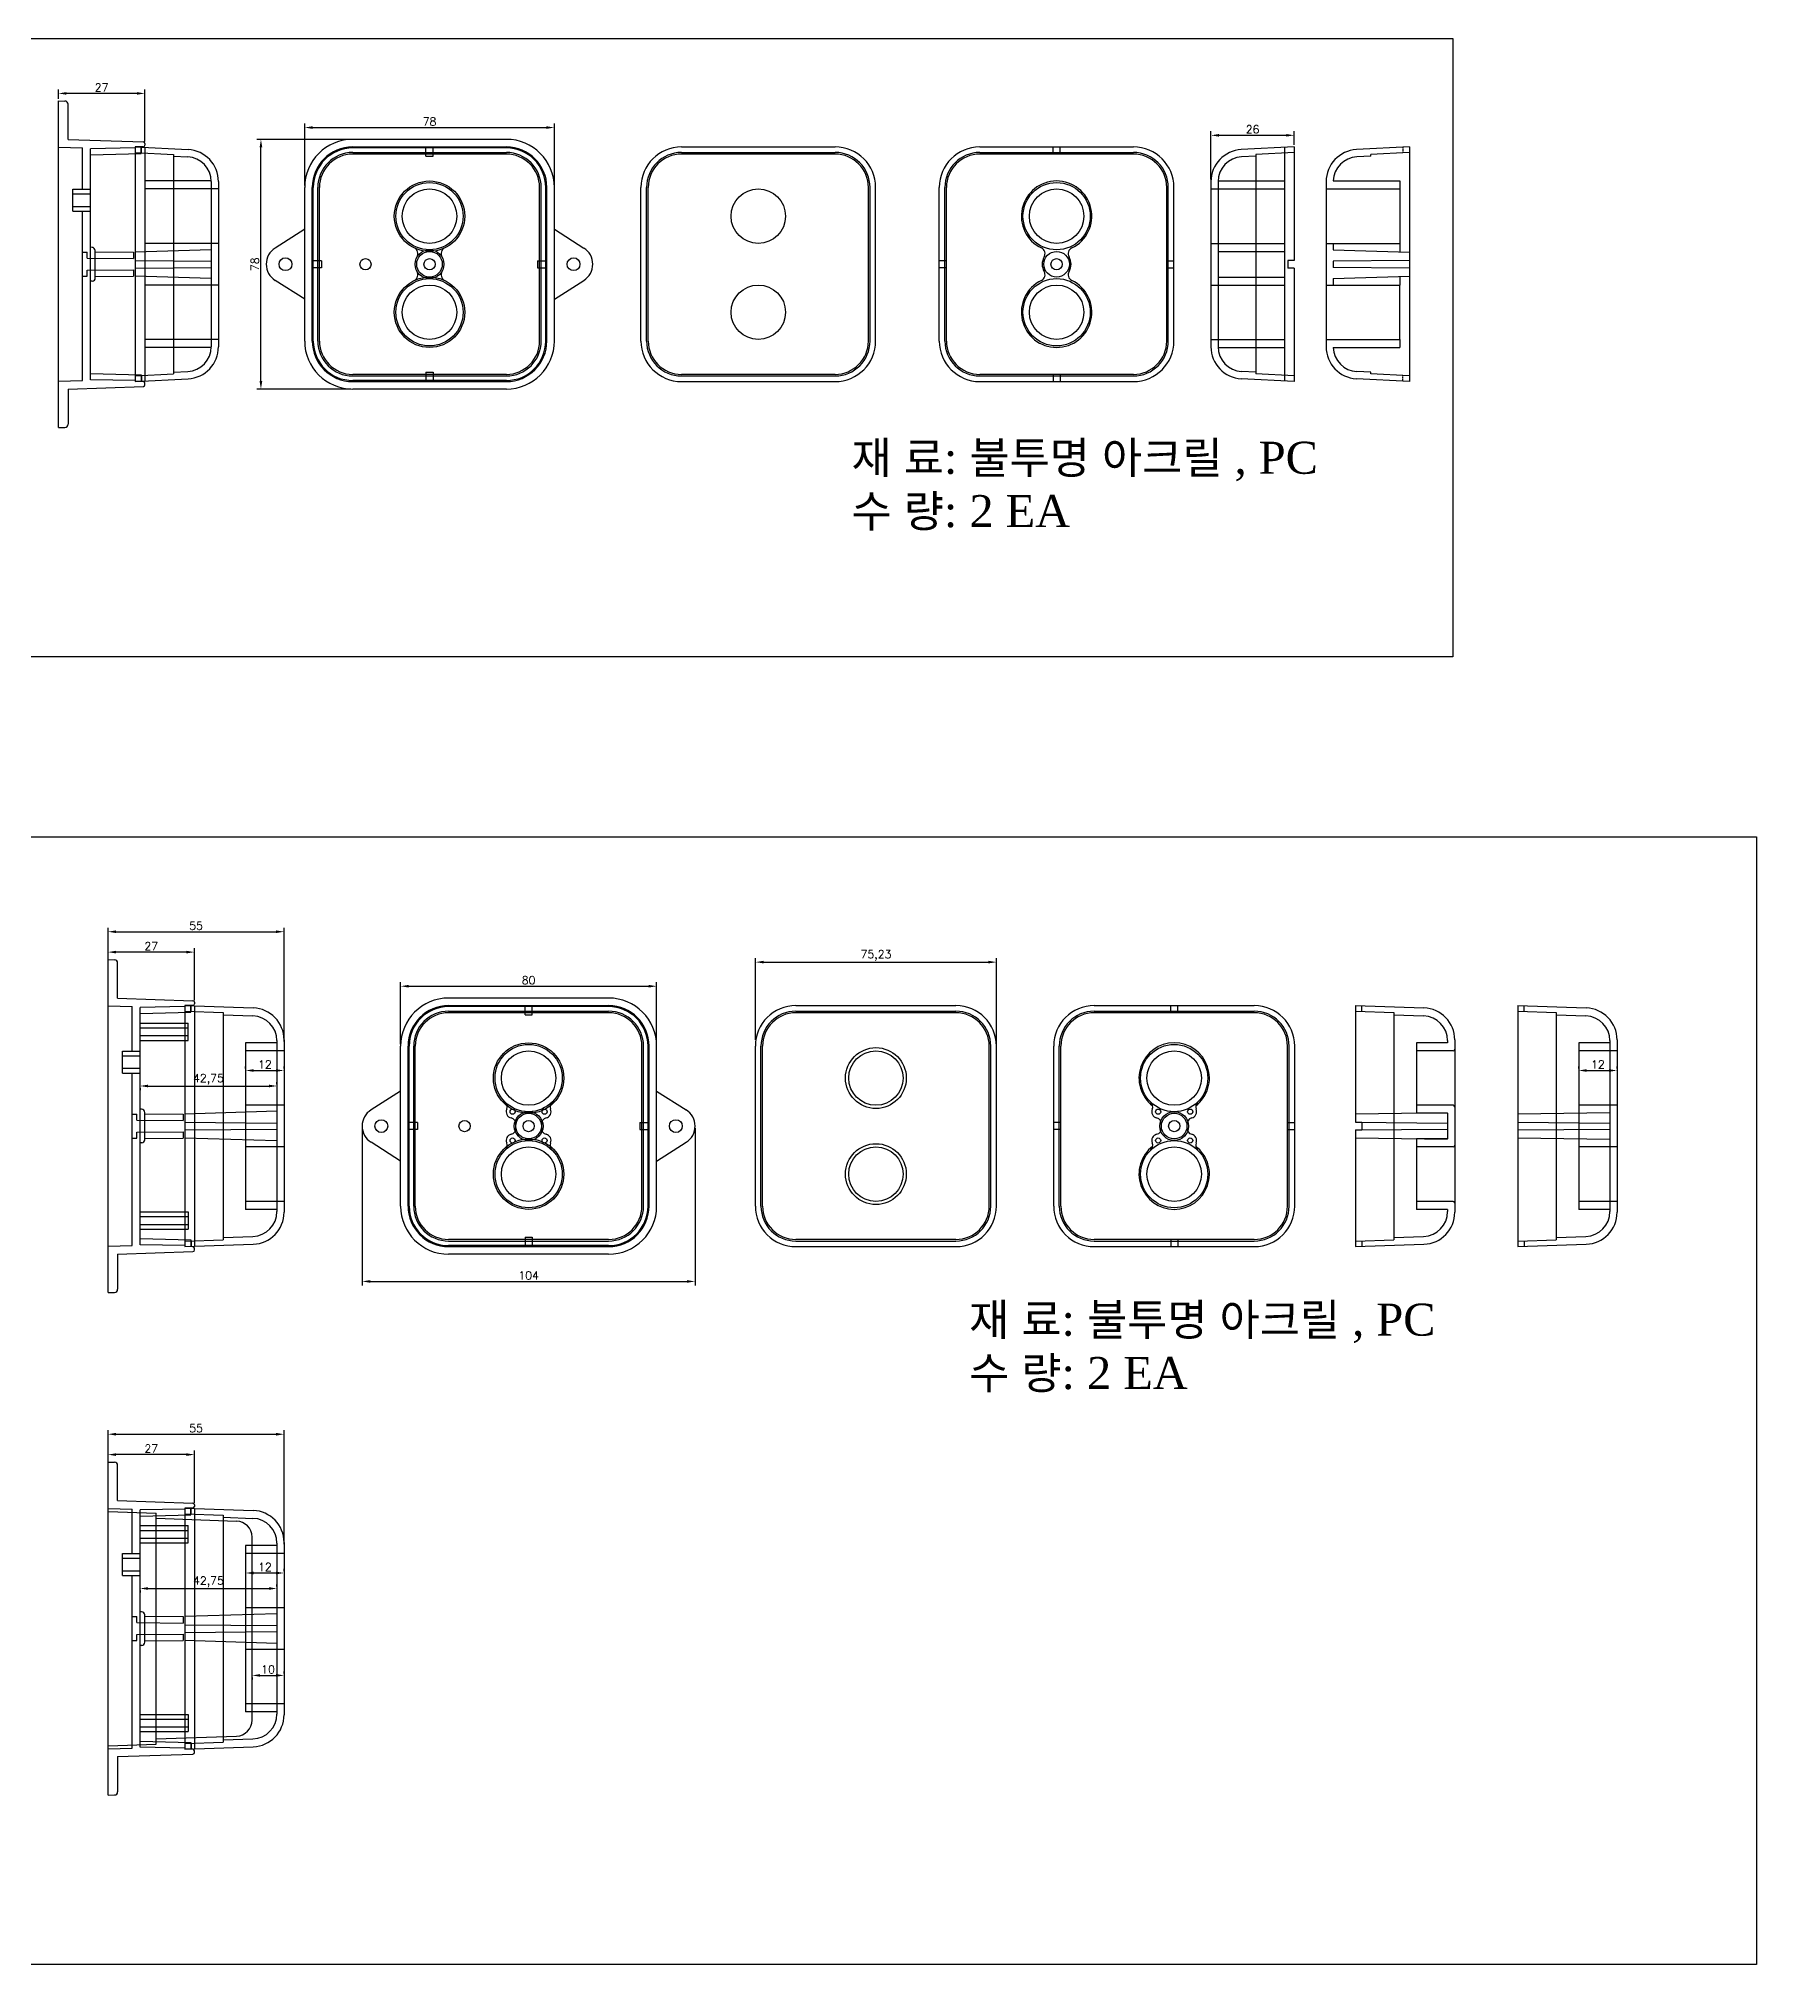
# Model space of a CAD drawing. Extents: x 577 to 1433, y 27 to 1135.
# Drawn here: x 896 to 1433, y 27 to 628 of the extents above; entities that cross this region are included whole.
import ezdxf

# ---------------------------------------------------------------- set-up
doc = ezdxf.new("R2010")
doc.units = 0
doc.layers.get('0').update_dxf_attribs({"linetype": 'CONTINUOUS'})
doc.layers.get('DEFPOINTS').update_dxf_attribs({"linetype": 'CONTINUOUS'})
doc.styles.get("Standard").update_dxf_attribs({"font": 'txt.shx', "bigfont": 'whgtxt.shx'})
doc.dimstyles.new('ISO-25', dxfattribs={"dimtxt": 2.5, "dimasz": 2.5, "dimexe": 1.25, "dimexo": 0.625, "dimtad": 1, "dimtxsty": 'STANDARD', "dimcen": 2.5, "dimazin": 3, "dimtfac": 1, "dimtmove": 0, "dimatfit": 3})

# ---------------------------------------------------------------- blocks, each defined once
blk = doc.blocks.new('*D40')
at = {"color": 0}
for p, q in [((1262.25, 584.42), (1262.25, 599.51)), ((1264.75, 598.26), (1285.75, 598.26)), ((1288.25, 595.27), (1288.25, 599.51))]:
    blk.add_line(p, q, dxfattribs=at)
for points in [[(1264.75, 598.68), (1264.75, 597.85), (1262.25, 598.26)], [(1285.75, 598.68), (1285.75, 597.85), (1288.25, 598.26)]]:
    blk.add_solid(points, dxfattribs=at)
at = {"layer": 'DEFPOINTS', "color": 0}
for p in [(1288.25, 598.26), (1288.25, 594.65), (1262.25, 583.79)]:
    blk.add_point(p, dxfattribs=at)
at = {"color": 0, "insert": (1275.25, 600.14), "char_height": 2.5, "attachment_point": 5}
blk.add_mtext('26', dxfattribs=at)
blk = doc.blocks.new('*D41')
at = {"color": 0}
for p, q in [((993.48, 597), (964.19, 597)), ((965.44, 521.5), (965.44, 594.5)), ((993.48, 519), (964.19, 519))]:
    blk.add_line(p, q, dxfattribs=at)
for points in [[(965.02, 594.5), (965.86, 594.5), (965.44, 597)], [(965.02, 521.5), (965.86, 521.5), (965.44, 519)]]:
    blk.add_solid(points, dxfattribs=at)
at = {"layer": 'DEFPOINTS', "color": 0}
for p in [(965.44, 597), (994.11, 597), (994.11, 519)]:
    blk.add_point(p, dxfattribs=at)
at = {"color": 0, "insert": (963.57, 558), "char_height": 2.5, "attachment_point": 5, "rotation": 90}
blk.add_mtext('78', dxfattribs=at)
blk = doc.blocks.new('*D43')
at = {"color": 0}
for p, q in [((902.17, 609.63), (902.17, 612.6)), ((926.67, 611.35), (904.67, 611.35)), ((929.17, 596.3), (929.17, 612.6))]:
    blk.add_line(p, q, dxfattribs=at)
for points in [[(904.67, 611.76), (904.67, 610.93), (902.17, 611.35)], [(926.67, 611.76), (926.67, 610.93), (929.17, 611.35)]]:
    blk.add_solid(points, dxfattribs=at)
at = {"layer": 'DEFPOINTS', "color": 0}
for p in [(902.17, 611.35), (902.17, 609), (929.17, 595.68)]:
    blk.add_point(p, dxfattribs=at)
at = {"color": 0, "insert": (915.67, 613.22), "char_height": 2.5, "attachment_point": 5}
blk.add_mtext('27', dxfattribs=at)
blk = doc.blocks.new('*D44')
at = {"color": 0}
for p, q in [((979.11, 582.62), (979.11, 601.94)), ((1057.11, 582.62), (1057.11, 601.94)), ((981.61, 600.69), (1054.61, 600.69))]:
    blk.add_line(p, q, dxfattribs=at)
for points in [[(981.61, 601.11), (981.61, 600.27), (979.11, 600.69)], [(1054.61, 601.11), (1054.61, 600.27), (1057.11, 600.69)]]:
    blk.add_solid(points, dxfattribs=at)
at = {"layer": 'DEFPOINTS', "color": 0}
for p in [(1057.11, 600.69), (979.11, 582), (1057.11, 582)]:
    blk.add_point(p, dxfattribs=at)
at = {"color": 0, "insert": (1018.11, 602.56), "char_height": 2.5, "attachment_point": 5}
blk.add_mtext('78', dxfattribs=at)
blk = doc.blocks.new('*D80')
at = {"color": 0}
for p, q in [((917.67, 341.41), (917.67, 344.38)), ((942.17, 343.13), (920.17, 343.13)), ((944.67, 328.09), (944.67, 344.38))]:
    blk.add_line(p, q, dxfattribs=at)
for points in [[(920.17, 343.55), (920.17, 342.72), (917.67, 343.13)], [(942.17, 343.55), (942.17, 342.72), (944.67, 343.13)]]:
    blk.add_solid(points, dxfattribs=at)
at = {"layer": 'DEFPOINTS', "color": 0}
for p in [(917.67, 343.13), (917.67, 340.79), (944.67, 327.47)]:
    blk.add_point(p, dxfattribs=at)
at = {"color": 0, "insert": (931.17, 345.01), "char_height": 2.5, "attachment_point": 5}
blk.add_mtext('27', dxfattribs=at)
blk = doc.blocks.new('*D81')
at = {"color": 0}
for p, q in [((1009.07, 314.41), (1009.07, 333.73)), ((1011.57, 332.48), (1086.57, 332.48)), ((1089.07, 314.41), (1089.07, 333.73))]:
    blk.add_line(p, q, dxfattribs=at)
for points in [[(1011.57, 332.89), (1011.57, 332.06), (1009.07, 332.48)], [(1086.57, 332.89), (1086.57, 332.06), (1089.07, 332.48)]]:
    blk.add_solid(points, dxfattribs=at)
at = {"layer": 'DEFPOINTS', "color": 0}
for p in [(1089.07, 332.48), (1009.07, 313.79), (1089.07, 313.79)]:
    blk.add_point(p, dxfattribs=at)
at = {"color": 0, "insert": (1049.07, 334.35), "char_height": 2.5, "attachment_point": 5}
blk.add_mtext('80', dxfattribs=at)
blk = doc.blocks.new('*D69')
at = {"color": 0}
for p, q in [((917.67, 340.41), (917.67, 350.75)), ((920.17, 349.5), (970.17, 349.5)), ((972.67, 315.21), (972.67, 350.75))]:
    blk.add_line(p, q, dxfattribs=at)
for points in [[(920.17, 349.92), (920.17, 349.08), (917.67, 349.5)], [(970.17, 349.92), (970.17, 349.08), (972.67, 349.5)]]:
    blk.add_solid(points, dxfattribs=at)
at = {"layer": 'DEFPOINTS', "color": 0}
for p in [(972.67, 349.5), (917.67, 339.79), (972.67, 314.58)]:
    blk.add_point(p, dxfattribs=at)
at = {"color": 0, "insert": (945.17, 351.37), "char_height": 2.5, "attachment_point": 5}
blk.add_mtext('55', dxfattribs=at)
blk = doc.blocks.new('*D82')
at = {"color": 0}
for p, q in [((930.17, 301.31), (967.92, 301.31)), ((970.42, 301.93), (970.42, 302.56)), ((927.67, 300.68), (927.67, 300.06))]:
    blk.add_line(p, q, dxfattribs=at)
for points in [[(930.17, 301.73), (930.17, 300.89), (927.67, 301.31)], [(967.92, 301.73), (967.92, 300.89), (970.42, 301.31)]]:
    blk.add_solid(points, dxfattribs=at)
at = {"layer": 'DEFPOINTS', "color": 0}
for p in [(927.67, 301.31), (970.42, 301.31), (970.42, 301.31)]:
    blk.add_point(p, dxfattribs=at)
at = {"color": 0, "insert": (949.04, 303.39), "char_height": 2.5, "attachment_point": 5}
blk.add_mtext('42,75', dxfattribs=at)
blk = doc.blocks.new('*D83')
at = {"color": 0}
for p, q in [((960.67, 306.78), (960.67, 307.4)), ((972.67, 306.78), (972.67, 307.4)), ((963.17, 306.15), (970.17, 306.15))]:
    blk.add_line(p, q, dxfattribs=at)
for points in [[(963.17, 306.57), (963.17, 305.74), (960.67, 306.15)], [(970.17, 306.57), (970.17, 305.74), (972.67, 306.15)]]:
    blk.add_solid(points, dxfattribs=at)
at = {"layer": 'DEFPOINTS', "color": 0}
for p in [(960.67, 306.15), (972.67, 306.15), (972.67, 306.15)]:
    blk.add_point(p, dxfattribs=at)
at = {"color": 0, "insert": (966.67, 308.03), "char_height": 2.5, "attachment_point": 5}
blk.add_mtext('12', dxfattribs=at)
blk = doc.blocks.new('*D84')
at = {"color": 0}
for p, q in [((997.07, 288.16), (997.07, 239.02)), ((1101.07, 288.16), (1101.07, 239.02)), ((999.57, 240.27), (1098.57, 240.27))]:
    blk.add_line(p, q, dxfattribs=at)
for points in [[(999.57, 240.68), (999.57, 239.85), (997.07, 240.27)], [(1098.57, 240.68), (1098.57, 239.85), (1101.07, 240.27)]]:
    blk.add_solid(points, dxfattribs=at)
at = {"layer": 'DEFPOINTS', "color": 0}
for p in [(997.07, 288.79), (1101.07, 288.79), (1101.07, 240.27)]:
    blk.add_point(p, dxfattribs=at)
at = {"color": 0, "insert": (1049.07, 242.14), "char_height": 2.5, "attachment_point": 5}
blk.add_mtext('104', dxfattribs=at)
blk = doc.blocks.new('*D73')
at = {"color": 0}
for p, q in [((1119.99, 315.71), (1119.99, 341.25)), ((1122.49, 340), (1192.72, 340)), ((1195.22, 314.41), (1195.22, 341.25))]:
    blk.add_line(p, q, dxfattribs=at)
for points in [[(1122.49, 340.42), (1122.49, 339.59), (1119.99, 340)], [(1192.72, 340.42), (1192.72, 339.59), (1195.22, 340)]]:
    blk.add_solid(points, dxfattribs=at)
at = {"layer": 'DEFPOINTS', "color": 0}
for p in [(1195.22, 340), (1119.99, 315.09), (1195.22, 313.79)]:
    blk.add_point(p, dxfattribs=at)
at = {"color": 0, "insert": (1157.6, 342.09), "char_height": 2.5, "attachment_point": 5}
blk.add_mtext('75,23', dxfattribs=at)
blk = doc.blocks.new('*D74')
at = {"color": 0}
for p, q in [((1377.13, 306.78), (1377.13, 307.4)), ((1389.13, 306.78), (1389.13, 307.4)), ((1379.63, 306.15), (1386.63, 306.15))]:
    blk.add_line(p, q, dxfattribs=at)
for points in [[(1379.63, 306.57), (1379.63, 305.74), (1377.13, 306.15)], [(1386.63, 306.57), (1386.63, 305.74), (1389.13, 306.15)]]:
    blk.add_solid(points, dxfattribs=at)
at = {"layer": 'DEFPOINTS', "color": 0}
for p in [(1377.13, 306.15), (1389.13, 306.15), (1389.13, 306.15)]:
    blk.add_point(p, dxfattribs=at)
at = {"color": 0, "insert": (1383.13, 308.03), "char_height": 2.5, "attachment_point": 5}
blk.add_mtext('12', dxfattribs=at)
blk = doc.blocks.new('*D76')
at = {"color": 0}
for p, q in [((917.67, 184.45), (917.67, 187.43)), ((944.67, 171.13), (944.67, 187.43)), ((942.17, 186.18), (920.17, 186.18))]:
    blk.add_line(p, q, dxfattribs=at)
for points in [[(920.17, 186.59), (920.17, 185.76), (917.67, 186.18)], [(942.17, 186.59), (942.17, 185.76), (944.67, 186.18)]]:
    blk.add_solid(points, dxfattribs=at)
at = {"layer": 'DEFPOINTS', "color": 0}
for p in [(917.67, 186.18), (917.67, 183.83), (944.67, 170.51)]:
    blk.add_point(p, dxfattribs=at)
at = {"color": 0, "insert": (931.17, 188.05), "char_height": 2.5, "attachment_point": 5}
blk.add_mtext('27', dxfattribs=at)
blk = doc.blocks.new('*D68')
at = {"color": 0}
for p, q in [((917.67, 183.45), (917.67, 193.79)), ((920.17, 192.54), (970.17, 192.54)), ((972.67, 158.25), (972.67, 193.79))]:
    blk.add_line(p, q, dxfattribs=at)
for points in [[(920.17, 192.96), (920.17, 192.12), (917.67, 192.54)], [(970.17, 192.96), (970.17, 192.12), (972.67, 192.54)]]:
    blk.add_solid(points, dxfattribs=at)
at = {"layer": 'DEFPOINTS', "color": 0}
for p in [(972.67, 192.54), (917.67, 182.83), (972.67, 157.62)]:
    blk.add_point(p, dxfattribs=at)
at = {"color": 0, "insert": (945.17, 194.42), "char_height": 2.5, "attachment_point": 5}
blk.add_mtext('55', dxfattribs=at)
blk = doc.blocks.new('*D77')
at = {"color": 0}
for p, q in [((970.42, 144.98), (970.42, 145.6)), ((927.67, 143.73), (927.67, 143.1)), ((930.17, 144.35), (967.92, 144.35))]:
    blk.add_line(p, q, dxfattribs=at)
for points in [[(930.17, 144.77), (930.17, 143.93), (927.67, 144.35)], [(967.92, 144.77), (967.92, 143.93), (970.42, 144.35)]]:
    blk.add_solid(points, dxfattribs=at)
at = {"layer": 'DEFPOINTS', "color": 0}
for p in [(927.67, 144.35), (970.42, 144.35), (970.42, 144.35)]:
    blk.add_point(p, dxfattribs=at)
at = {"color": 0, "insert": (949.04, 146.43), "char_height": 2.5, "attachment_point": 5}
blk.add_mtext('42,75', dxfattribs=at)
blk = doc.blocks.new('*D78')
at = {"color": 0}
for p, q in [((972.67, 149.82), (972.67, 150.45)), ((960.67, 148.57), (960.67, 147.95)), ((963.17, 149.2), (970.17, 149.2))]:
    blk.add_line(p, q, dxfattribs=at)
for points in [[(963.17, 149.61), (963.17, 148.78), (960.67, 149.2)], [(970.17, 149.61), (970.17, 148.78), (972.67, 149.2)]]:
    blk.add_solid(points, dxfattribs=at)
at = {"layer": 'DEFPOINTS', "color": 0}
for p in [(960.67, 149.2), (972.67, 149.2), (972.67, 149.2)]:
    blk.add_point(p, dxfattribs=at)
at = {"color": 0, "insert": (966.67, 151.07), "char_height": 2.5, "attachment_point": 5}
blk.add_mtext('12', dxfattribs=at)
blk = doc.blocks.new('*D79')
at = {"color": 0}
for p, q in [((962.67, 116.58), (962.67, 115.96)), ((965.17, 117.21), (970.17, 117.21)), ((972.67, 117.83), (972.67, 118.46))]:
    blk.add_line(p, q, dxfattribs=at)
for points in [[(965.17, 117.62), (965.17, 116.79), (962.67, 117.21)], [(970.17, 117.62), (970.17, 116.79), (972.67, 117.21)]]:
    blk.add_solid(points, dxfattribs=at)
at = {"layer": 'DEFPOINTS', "color": 0}
for p in [(962.67, 117.21), (972.67, 117.21), (972.67, 117.21)]:
    blk.add_point(p, dxfattribs=at)
at = {"color": 0, "insert": (967.67, 119.08), "char_height": 2.5, "attachment_point": 5}
blk.add_mtext('10', dxfattribs=at)

msp = doc.modelspace()

# ---------------------------------------------------------------- linework, layer by layer
for p, q in [((902.175, 609.001), (904.192, 608.966)), ((902.175, 506.999), (902.175, 609.001)), ((905.175, 597), (905.175, 607.966)), ((905.175, 597), (928.719, 596.178)), ((929.175, 595.679), (929.175, 595.168)), ((1042.11, 597), (994.11, 597)), ((902.175, 594.525), (909.675, 594.329)), ((909.675, 581.45), (909.675, 594.329)), ((926.175, 594.308), (912.175, 594.064)), ((912.175, 521.936), (912.175, 594.064)), ((912.175, 592.141), (928.075, 592.558)), ((928.679, 594.668), (926.175, 594.647)), ((928.075, 592.558), (928.075, 594.663)), ((1042.11, 594.31), (994.11, 594.31)), ((1017.01, 591.73), (1017.01, 594.53)), ((1017.01, 592.558), (1019.21, 592.558)), ((1017.01, 591.73), (1019.21, 591.73)), ((1019.21, 591.73), (1019.21, 594.53)), ((1312.228, 591.765), (1312.228, 592.265)), ((906.675, 574.55), (906.675, 581.45)), ((906.675, 581.45), (912.175, 581.45)), ((906.675, 579.95), (912.175, 579.95)), ((979.11, 534), (979.11, 582)), ((981.8, 534), (981.8, 582)), ((1054.42, 534), (1054.42, 582)), ((1057.11, 534), (1057.11, 582)), ((1321.228, 581.5), (1321.228, 564.5)), ((906.675, 576.05), (912.175, 576.05)), ((906.675, 574.55), (912.175, 574.55)), ((909.675, 521.671), (909.675, 574.55)), ((979.11, 568.943), (969.884, 563.06)), ((1057.11, 568.943), (1066.336, 563.06)), ((909.675, 561.763), (911.175, 561.75)), ((911.175, 559.876), (911.175, 561.75)), ((911.175, 559.876), (925.625, 559.75)), ((912.675, 563.25), (912.175, 563.274)), ((912.675, 563.25), (912.675, 563.25)), ((913.675, 553.751), (913.675, 562.25)), ((913.675, 561.855), (925.625, 561.751)), ((925.625, 561.75), (925.625, 559.75)), ((926.175, 561.75), (926.175, 554.25)), ((1324.228, 561.75), (1324.228, 554.248)), ((909.675, 554.237), (911.175, 554.25)), ((911.175, 556.124), (925.625, 556.25)), ((911.175, 554.25), (911.175, 556.124)), ((913.675, 554.146), (925.625, 554.25)), ((925.625, 556.25), (925.625, 554.25)), ((984.38, 559.1), (981.58, 559.1)), ((984.38, 556.9), (981.58, 556.9)), ((984.38, 559.1), (984.38, 556.9)), ((1051.84, 559.1), (1051.84, 556.9)), ((1051.84, 559.1), (1054.64, 559.1)), ((1051.84, 556.9), (1054.64, 556.9)), ((912.723, 552.752), (912.175, 552.726)), ((912.675, 552.75), (912.675, 552.75)), ((912.675, 552.75), (912.675, 552.75)), ((979.11, 547.057), (969.884, 552.94)), ((1057.11, 547.057), (1066.336, 552.94)), ((1321.228, 534.5), (1321.228, 551.5)), ((912.175, 523.858), (928.075, 523.442)), ((928.075, 523.442), (928.075, 521.337)), ((1017.01, 524.27), (1019.21, 524.27)), ((1017.01, 524.27), (1017.01, 521.47)), ((1019.21, 524.27), (1019.21, 521.47)), ((1312.228, 523.734), (1312.228, 524.235)), ((902.175, 521.475), (909.675, 521.671)), ((905.175, 519), (928.719, 519.822)), ((905.175, 519), (905.175, 508.034)), ((926.175, 521.692), (912.175, 521.936)), ((928.679, 521.331), (926.175, 521.353)), ((929.175, 520.321), (929.175, 520.831)), ((1042.11, 521.69), (994.11, 521.69)), ((1042.11, 519), (994.11, 519)), ((902.175, 506.999), (904.192, 507.034)), ((917.668, 340.787), (919.685, 340.752)), ((917.668, 236.785), (917.668, 340.787)), ((920.668, 328.786), (920.668, 339.752)), ((917.668, 326.311), (925.168, 326.115)), ((920.668, 328.786), (944.212, 327.964)), ((925.168, 312.236), (925.168, 326.115)), ((941.668, 326.094), (927.668, 325.85)), ((927.668, 251.722), (927.668, 325.85)), ((944.172, 326.455), (941.668, 326.433)), ((943.568, 324.344), (943.568, 326.449)), ((944.668, 327.465), (944.668, 326.955)), ((1074.07, 328.786), (1024.07, 328.786)), ((1074.07, 326.096), (1024.07, 326.096)), ((1047.97, 323.516), (1047.97, 326.316)), ((1050.17, 323.516), (1050.17, 326.316)), ((927.668, 323.928), (943.568, 324.344)), ((1047.97, 324.344), (1050.17, 324.344)), ((1047.97, 323.516), (1050.17, 323.516)), ((1009.07, 263.786), (1009.07, 313.786)), ((1011.76, 263.786), (1011.76, 313.786)), ((1086.38, 263.786), (1086.38, 313.786)), ((1089.07, 263.786), (1089.07, 313.786)), ((922.168, 305.336), (922.168, 312.236)), ((922.168, 312.236), (927.668, 312.236)), ((922.168, 310.736), (927.668, 310.736)), ((922.168, 306.836), (927.668, 306.836)), ((1338.43, 312.786), (1338.43, 294.786)), ((922.168, 305.336), (927.668, 305.336)), ((925.168, 251.457), (925.168, 305.336)), ((1009.07, 299.729), (999.844, 293.846)), ((1089.07, 299.729), (1098.296, 293.846)), ((925.168, 292.549), (926.668, 292.536)), ((926.668, 290.662), (926.668, 292.536)), ((926.668, 290.662), (941.118, 290.536)), ((928.168, 294.036), (927.668, 294.06)), ((928.168, 294.036), (928.168, 294.036)), ((929.168, 284.537), (929.168, 293.036)), ((929.168, 292.641), (941.118, 292.537)), ((941.118, 292.536), (941.118, 290.536)), ((941.668, 292.536), (941.668, 285.036)), ((1014.34, 289.886), (1011.54, 289.886)), ((1014.34, 289.886), (1014.34, 287.686)), ((1083.8, 289.886), (1083.8, 287.686)), ((1083.8, 289.886), (1086.6, 289.886)), ((1358.132, 292.536), (1358.132, 285.036)), ((925.168, 285.023), (926.668, 285.036)), ((926.668, 286.91), (941.118, 287.036)), ((926.668, 285.036), (926.668, 286.91)), ((928.215, 283.538), (927.668, 283.512)), ((928.168, 283.536), (928.168, 283.536)), ((928.168, 283.536), (928.168, 283.536)), ((929.168, 284.932), (941.118, 285.036)), ((941.118, 287.036), (941.118, 285.036)), ((1009.07, 277.843), (999.844, 283.726)), ((1014.34, 287.686), (1011.54, 287.686)), ((1083.8, 287.686), (1086.6, 287.686)), ((1089.07, 277.843), (1098.296, 283.726)), ((1338.43, 282.786), (1338.43, 264.786)), ((927.668, 253.645), (943.568, 253.228)), ((943.568, 253.228), (943.568, 251.123)), ((1047.97, 254.056), (1050.17, 254.056)), ((1047.97, 254.056), (1047.97, 251.256)), ((1050.17, 254.056), (1050.17, 251.256)), ((917.668, 251.261), (925.168, 251.457)), ((920.668, 248.786), (944.212, 249.608)), ((920.668, 248.786), (920.668, 237.82)), ((941.668, 251.478), (927.668, 251.722)), ((944.172, 251.117), (941.668, 251.139)), ((944.668, 250.107), (944.668, 250.617)), ((1074.07, 251.476), (1024.07, 251.476)), ((1074.07, 248.786), (1024.07, 248.786)), ((917.668, 236.785), (919.685, 236.82)), ((917.668, 183.829), (919.685, 183.794)), ((917.668, 79.826), (917.668, 183.829)), ((920.668, 171.828), (920.668, 182.794)), ((917.668, 169.353), (925.168, 169.156)), ((920.668, 171.828), (944.212, 171.006)), ((925.168, 155.278), (925.168, 169.156)), ((941.668, 169.136), (927.668, 168.891)), ((927.668, 94.764), (927.668, 168.891)), ((944.172, 169.496), (941.668, 169.474)), ((943.568, 167.386), (943.568, 169.491)), ((944.668, 170.507), (944.668, 169.996)), ((927.668, 166.969), (943.568, 167.386)), ((922.168, 148.378), (922.168, 155.278)), ((922.168, 155.278), (927.668, 155.278)), ((922.168, 153.778), (927.668, 153.778)), ((922.168, 149.878), (927.668, 149.878)), ((922.168, 148.378), (927.668, 148.378)), ((925.168, 94.499), (925.168, 148.378)), ((925.168, 135.591), (926.668, 135.578)), ((926.668, 133.704), (926.668, 135.578)), ((926.668, 133.704), (941.118, 133.578)), ((928.168, 137.078), (927.668, 137.102)), ((928.168, 137.078), (928.168, 137.078)), ((929.168, 127.579), (929.168, 136.078)), ((929.168, 135.683), (941.118, 135.579)), ((941.118, 135.578), (941.118, 133.578)), ((941.668, 135.578), (941.668, 128.078)), ((925.168, 128.065), (926.668, 128.078)), ((926.668, 129.952), (941.118, 130.078)), ((926.668, 128.078), (926.668, 129.952)), ((928.215, 126.58), (927.668, 126.554)), ((928.168, 126.578), (928.168, 126.578)), ((928.168, 126.578), (928.168, 126.578)), ((929.168, 127.973), (941.118, 128.078)), ((941.118, 130.078), (941.118, 128.078)), ((927.668, 96.686), (943.568, 96.27)), ((943.568, 96.27), (943.568, 94.164)), ((917.668, 94.303), (925.168, 94.499)), ((920.668, 91.828), (944.212, 92.65)), ((920.668, 91.828), (920.668, 80.861)), ((941.668, 94.52), (927.668, 94.764)), ((944.172, 94.159), (941.668, 94.181)), ((944.668, 93.149), (944.668, 93.659)), ((917.668, 79.826), (919.685, 79.862))]:
    msp.add_line(p, q)
at = {"color": 6}
for p, q in [((926.175, 594.647), (926.175, 561.75)), ((926.175, 594.647), (942.698, 593.781)), ((926.188, 592.894), (938.175, 592.265)), ((928.175, 592.789), (928.175, 594.542)), ((929.175, 594.489), (929.175, 521.51)), ((938.175, 592.265), (938.175, 523.734)), ((938.175, 591.765), (942.581, 591.534)), ((994.11, 594.65), (1042.11, 594.65)), ((994.11, 592.9), (1042.11, 592.9)), ((1042.11, 592.4), (994.11, 592.4)), ((1017.01, 592.4), (1017.01, 594.65)), ((1019.21, 592.4), (1019.21, 594.65)), ((1096.831, 594.65), (1144.831, 594.65)), ((1096.831, 592.9), (1144.831, 592.9)), ((1144.831, 592.4), (1096.831, 592.4)), ((1190.024, 594.65), (1238.024, 594.65)), ((1190.024, 592.9), (1238.024, 592.9)), ((1238.024, 592.4), (1190.024, 592.4)), ((1212.924, 592.4), (1212.924, 594.65)), ((1215.124, 592.4), (1215.124, 594.65)), ((1288.248, 594.647), (1271.724, 593.781)), ((1276.248, 591.765), (1271.842, 591.534)), ((1288.235, 592.894), (1276.248, 592.265)), ((1276.248, 592.265), (1276.248, 523.734)), ((1285.248, 594.489), (1285.248, 521.51)), ((1288.248, 594.647), (1288.248, 559.2)), ((1324.228, 594.647), (1307.705, 593.781)), ((1312.228, 591.765), (1307.823, 591.534)), ((1324.215, 592.894), (1312.228, 592.265)), ((1322.228, 594.542), (1322.228, 594.241)), ((1322.228, 594.069), (1322.228, 593.768)), ((1322.228, 593.604), (1322.228, 593.304)), ((1322.228, 593.11), (1322.228, 592.81)), ((1324.228, 594.647), (1324.228, 561.75)), ((949.922, 584), (929.175, 584)), ((949.925, 583.794), (949.925, 532.205)), ((952.175, 583.794), (952.175, 532.205)), ((1262.248, 583.794), (1262.248, 532.205)), ((1264.498, 583.794), (1264.498, 532.205)), ((1264.5, 584), (1285.248, 584)), ((1298.228, 583.794), (1298.228, 532.205)), ((1300.481, 584), (1321.228, 584)), ((1321.228, 584), (1321.228, 581.5)), ((952.175, 581.5), (929.175, 581.5)), ((981.46, 534), (981.46, 582)), ((983.21, 534), (983.21, 582)), ((983.71, 534), (983.71, 582)), ((1052.51, 534), (1052.51, 582)), ((1053.01, 534), (1053.01, 582)), ((1054.76, 534), (1054.76, 582)), ((1084.181, 534), (1084.181, 582)), ((1085.931, 534), (1085.931, 582)), ((1086.431, 534), (1086.431, 582)), ((1155.231, 534), (1155.231, 582)), ((1155.731, 534), (1155.731, 582)), ((1157.481, 534), (1157.481, 582)), ((1177.374, 534), (1177.374, 582)), ((1179.124, 534), (1179.124, 582)), ((1179.624, 534), (1179.624, 582)), ((1248.424, 534), (1248.424, 582)), ((1248.924, 534), (1248.924, 582)), ((1250.674, 534), (1250.674, 582)), ((1262.248, 581.5), (1285.248, 581.5)), ((1298.228, 581.5), (1321.228, 581.5)), ((949.925, 562.492), (926.175, 561.751)), ((952.175, 564.5), (929.175, 564.5)), ((1262.248, 564.5), (1285.248, 564.5)), ((1264.5, 562), (1285.248, 562)), ((1298.228, 564.5), (1321.228, 564.5)), ((1300.478, 564.5), (1300.478, 562.492)), ((1300.478, 562.492), (1324.228, 561.751)), ((1321.228, 564.5), (1321.228, 561.845)), ((926.175, 559.199), (949.925, 558.992)), ((926.175, 556.8), (949.925, 557.008)), ((926.175, 554.25), (926.175, 521.353)), ((949.925, 553.508), (926.175, 554.248)), ((983.71, 559.1), (981.46, 559.1)), ((983.71, 556.9), (981.46, 556.9)), ((1052.51, 559.1), (1054.76, 559.1)), ((1052.51, 556.9), (1054.76, 556.9)), ((1179.624, 559.1), (1177.374, 559.1)), ((1179.624, 556.9), (1177.374, 556.9)), ((1248.424, 559.1), (1250.674, 559.1)), ((1248.424, 556.9), (1250.674, 556.9)), ((1264.5, 554), (1285.248, 554)), ((1286.248, 559.2), (1286.248, 556.8)), ((1288.248, 559.2), (1286.248, 559.2)), ((1288.248, 556.8), (1286.248, 556.8)), ((1288.248, 556.8), (1288.248, 521.353)), ((1324.228, 559.199), (1300.478, 558.992)), ((1300.478, 558.992), (1300.478, 557.008)), ((1324.228, 556.8), (1300.478, 557.008)), ((1300.478, 553.508), (1324.228, 554.248)), ((1300.478, 553.508), (1300.478, 551.5)), ((1321.228, 554.155), (1321.228, 551.5)), ((1324.228, 554.25), (1324.228, 521.353)), ((952.175, 551.5), (929.175, 551.5)), ((1262.248, 551.5), (1285.248, 551.5)), ((1298.228, 551.5), (1321.228, 551.5)), ((952.175, 534.5), (929.175, 534.5)), ((949.922, 532), (929.175, 532)), ((1262.248, 534.5), (1285.248, 534.5)), ((1264.5, 532), (1285.248, 532)), ((1298.228, 534.5), (1321.228, 534.5)), ((1300.481, 532), (1321.228, 532)), ((1321.228, 534.5), (1321.228, 532)), ((926.188, 523.106), (938.175, 523.734)), ((938.175, 524.235), (942.581, 524.466)), ((1042.11, 523.6), (994.11, 523.6)), ((1017.01, 523.6), (1017.01, 521.35)), ((1019.21, 523.6), (1019.21, 521.35)), ((1144.831, 523.6), (1096.831, 523.6)), ((1238.024, 523.6), (1190.024, 523.6)), ((1212.924, 523.6), (1212.924, 521.35)), ((1215.124, 523.6), (1215.124, 521.35)), ((1276.248, 524.235), (1271.842, 524.466)), ((1288.235, 523.106), (1276.248, 523.734)), ((1312.228, 524.235), (1307.823, 524.466)), ((1324.215, 523.106), (1312.228, 523.734)), ((926.175, 521.353), (942.698, 522.219)), ((928.175, 523.21), (928.175, 521.458)), ((994.11, 523.1), (1042.11, 523.1)), ((994.11, 521.35), (1042.11, 521.35)), ((1096.831, 523.1), (1144.831, 523.1)), ((1096.831, 521.35), (1144.831, 521.35)), ((1190.024, 523.1), (1238.024, 523.1)), ((1190.024, 521.35), (1238.024, 521.35)), ((1288.248, 521.353), (1271.724, 522.219)), ((1324.228, 521.353), (1307.705, 522.219)), ((1322.228, 522.888), (1322.228, 523.189)), ((1322.228, 522.394), (1322.228, 522.694)), ((1322.228, 521.929), (1322.228, 522.23)), ((1322.228, 521.456), (1322.228, 521.757)), ((941.668, 326.433), (941.668, 292.536)), ((941.668, 326.433), (963.017, 325.687)), ((943.669, 324.61), (943.669, 326.363)), ((944.668, 326.328), (944.668, 251.244)), ((1024.07, 326.436), (1074.07, 326.436)), ((1047.97, 324.186), (1047.97, 326.436)), ((1050.17, 324.186), (1050.17, 326.436)), ((1132.571, 326.436), (1182.571, 326.436)), ((1225.764, 326.436), (1275.764, 326.436)), ((1249.664, 324.186), (1249.664, 326.436)), ((1251.864, 324.186), (1251.864, 326.436)), ((1307.43, 326.433), (1307.43, 289.986)), ((1307.43, 326.433), (1328.779, 325.687)), ((1309.431, 324.61), (1309.431, 326.363)), ((1358.132, 326.433), (1358.132, 292.536)), ((1358.132, 326.433), (1379.481, 325.687)), ((1360.133, 324.61), (1360.133, 326.363)), ((941.672, 324.68), (953.668, 324.261)), ((953.668, 324.263), (953.668, 253.309)), ((953.668, 323.551), (962.938, 323.227)), ((1024.07, 324.686), (1074.07, 324.686)), ((1074.07, 324.186), (1024.07, 324.186)), ((1132.571, 324.686), (1182.571, 324.686)), ((1182.571, 324.186), (1132.571, 324.186)), ((1225.764, 324.686), (1275.764, 324.686)), ((1275.764, 324.186), (1225.764, 324.186)), ((1307.434, 324.68), (1319.43, 324.261)), ((1319.43, 324.263), (1319.43, 253.309)), ((1319.43, 323.551), (1328.7, 323.227)), ((1358.136, 324.68), (1370.132, 324.261)), ((1370.132, 324.263), (1370.132, 253.309)), ((1370.132, 323.551), (1379.402, 323.227)), ((970.415, 314.786), (960.668, 314.786)), ((960.668, 314.786), (960.668, 262.786)), ((970.418, 315.482), (970.418, 262.09)), ((972.668, 315.693), (972.668, 261.879)), ((1011.42, 263.786), (1011.42, 313.786)), ((1013.17, 263.786), (1013.17, 313.786)), ((1013.67, 263.786), (1013.67, 313.786)), ((1084.47, 263.786), (1084.47, 313.786)), ((1084.97, 263.786), (1084.97, 313.786)), ((1086.72, 263.786), (1086.72, 313.786)), ((1119.921, 263.786), (1119.921, 313.786)), ((1121.671, 263.786), (1121.671, 313.786)), ((1122.171, 263.786), (1122.171, 313.786)), ((1192.971, 263.786), (1192.971, 313.786)), ((1193.471, 263.786), (1193.471, 313.786)), ((1195.221, 263.786), (1195.221, 313.786)), ((1213.114, 263.786), (1213.114, 313.786)), ((1214.864, 263.786), (1214.864, 313.786)), ((1215.364, 263.786), (1215.364, 313.786)), ((1286.164, 263.786), (1286.164, 313.786)), ((1286.664, 263.786), (1286.664, 313.786)), ((1288.414, 263.786), (1288.414, 313.786)), ((1336.18, 314.786), (1326.43, 314.786)), ((1326.43, 314.786), (1326.43, 292.786)), ((1336.18, 315.482), (1336.18, 314.786)), ((1338.43, 315.693), (1338.43, 312.786)), ((1386.882, 314.786), (1377.132, 314.786)), ((1377.132, 314.786), (1377.132, 262.786)), ((1386.882, 315.482), (1386.882, 262.09)), ((1389.132, 315.693), (1389.132, 261.879)), ((972.668, 312.286), (960.668, 312.286)), ((1337.93, 312.286), (1326.43, 312.286)), ((1389.132, 312.286), (1377.132, 312.286)), ((972.668, 295.286), (960.668, 295.286)), ((1337.93, 295.286), (1326.43, 295.286)), ((1338.43, 294.786), (1338.43, 282.786)), ((1389.132, 295.286), (1377.132, 295.286)), ((970.418, 293.434), (941.668, 292.538)), ((941.668, 289.986), (970.418, 289.735)), ((1013.67, 289.886), (1011.42, 289.886)), ((1084.47, 289.886), (1086.72, 289.886)), ((1215.364, 289.886), (1213.114, 289.886)), ((1286.164, 289.886), (1288.414, 289.886)), ((1336.18, 292.932), (1307.43, 292.538)), ((1307.43, 289.986), (1309.43, 289.986)), ((1307.43, 289.986), (1336.18, 289.735)), ((1309.43, 289.986), (1309.43, 287.586)), ((1336.18, 292.786), (1326.43, 292.786)), ((1336.18, 292.786), (1336.18, 284.786)), ((1386.882, 292.932), (1358.132, 292.538)), ((1358.132, 289.986), (1386.882, 289.735)), ((941.668, 287.586), (970.418, 287.837)), ((941.668, 285.036), (941.668, 251.139)), ((970.418, 284.138), (941.668, 285.035)), ((1013.67, 287.686), (1011.42, 287.686)), ((1084.47, 287.686), (1086.72, 287.686)), ((1215.364, 287.686), (1213.114, 287.686)), ((1286.164, 287.686), (1288.414, 287.686)), ((1307.43, 287.586), (1336.18, 287.837)), ((1307.43, 287.586), (1307.43, 251.139)), ((1307.43, 287.586), (1309.43, 287.586)), ((1336.18, 284.64), (1307.43, 285.035)), ((1326.43, 284.786), (1326.43, 262.786)), ((1336.18, 284.786), (1326.43, 284.786)), ((1358.132, 287.586), (1386.882, 287.837)), ((1358.132, 285.036), (1358.132, 251.139)), ((1386.882, 284.64), (1358.132, 285.035)), ((972.668, 282.286), (960.668, 282.286)), ((1337.93, 282.286), (1326.43, 282.286)), ((1389.132, 282.286), (1377.132, 282.286)), ((972.668, 265.286), (960.668, 265.286)), ((1337.93, 265.286), (1326.43, 265.286)), ((1338.43, 264.786), (1338.43, 261.879)), ((1389.132, 265.286), (1377.132, 265.286)), ((970.415, 262.786), (960.668, 262.786)), ((1336.18, 262.786), (1326.43, 262.786)), ((1336.18, 262.786), (1336.18, 262.09)), ((1386.882, 262.786), (1377.132, 262.786)), ((941.672, 252.891), (953.668, 253.309)), ((943.669, 252.96), (943.669, 251.208)), ((953.668, 254.021), (962.938, 254.345)), ((1074.07, 253.386), (1024.07, 253.386)), ((1024.07, 252.886), (1074.07, 252.886)), ((1047.97, 253.386), (1047.97, 251.136)), ((1050.17, 253.386), (1050.17, 251.136)), ((1182.571, 253.386), (1132.571, 253.386)), ((1132.571, 252.886), (1182.571, 252.886)), ((1275.764, 253.386), (1225.764, 253.386)), ((1225.764, 252.886), (1275.764, 252.886)), ((1249.664, 253.386), (1249.664, 251.136)), ((1251.864, 253.386), (1251.864, 251.136)), ((1307.434, 252.891), (1319.43, 253.309)), ((1309.431, 252.96), (1309.431, 251.208)), ((1319.43, 254.021), (1328.7, 254.345)), ((1358.136, 252.891), (1370.132, 253.309)), ((1360.133, 252.96), (1360.133, 251.208)), ((1370.132, 254.021), (1379.402, 254.345)), ((941.668, 251.139), (963.017, 251.885)), ((1024.07, 251.136), (1074.07, 251.136)), ((1132.571, 251.136), (1182.571, 251.136)), ((1225.764, 251.136), (1275.764, 251.136)), ((1307.43, 251.139), (1328.779, 251.885)), ((1358.132, 251.139), (1379.481, 251.885)), ((941.668, 169.474), (941.668, 135.578)), ((941.668, 169.474), (963.017, 168.729)), ((943.669, 167.652), (943.669, 169.404)), ((944.668, 169.37), (944.668, 94.286)), ((941.672, 167.722), (953.668, 167.303)), ((953.668, 167.304), (953.668, 96.351)), ((953.668, 166.592), (962.938, 166.269)), ((970.415, 157.828), (960.668, 157.828)), ((960.668, 157.828), (960.668, 105.828)), ((970.418, 158.523), (970.418, 105.132)), ((972.668, 158.735), (972.668, 104.92)), ((972.668, 155.328), (960.668, 155.328)), ((970.418, 136.476), (941.668, 135.579)), ((941.668, 133.027), (970.418, 132.776)), ((972.668, 138.328), (960.668, 138.328)), ((941.668, 130.628), (970.418, 130.879)), ((941.668, 128.078), (941.668, 94.181)), ((970.418, 127.18), (941.668, 128.076)), ((972.668, 125.328), (960.668, 125.328)), ((972.668, 108.328), (960.668, 108.328)), ((970.415, 105.828), (960.668, 105.828)), ((941.672, 95.932), (953.668, 96.351)), ((953.668, 97.063), (962.938, 97.387)), ((941.668, 94.181), (963.017, 94.926)), ((943.669, 96.002), (943.669, 94.249))]:
    msp.add_line(p, q, dxfattribs=at)
at = {"color": 5}
for p, q in [((927.668, 320.97), (942.668, 320.97)), ((927.668, 319.47), (942.668, 319.47)), ((942.668, 315.57), (942.668, 320.97)), ((927.668, 317.07), (942.668, 317.07)), ((927.668, 315.57), (942.668, 315.57)), ((927.668, 262.002), (942.668, 262.002)), ((927.668, 260.502), (942.668, 260.502)), ((942.668, 262.002), (942.668, 256.602)), ((927.668, 258.102), (942.668, 258.102)), ((927.668, 256.602), (942.668, 256.602)), ((927.668, 164.012), (942.668, 164.012)), ((927.668, 162.512), (942.668, 162.512)), ((942.668, 158.612), (942.668, 164.012)), ((927.668, 160.112), (942.668, 160.112)), ((927.668, 158.612), (942.668, 158.612)), ((927.668, 105.043), (942.668, 105.043)), ((927.668, 103.543), (942.668, 103.543)), ((942.668, 105.043), (942.668, 99.643)), ((927.668, 101.143), (942.668, 101.143)), ((927.668, 99.643), (942.668, 99.643))]:
    msp.add_line(p, q, dxfattribs=at)
at = {"color": 3}
for p, q in [((917.668, 168.43), (932.668, 167.907)), ((932.668, 95.749), (932.668, 167.907)), ((932.668, 166.287), (957.842, 165.407)), ((962.668, 103.245), (962.668, 160.411)), ((932.668, 97.369), (957.842, 98.248)), ((917.668, 95.225), (932.668, 95.749))]:
    msp.add_line(p, q, dxfattribs=at)
for points in [[(592.671, 628.497), (1337.83, 628.497), (1337.83, 435.389), (592.671, 435.389)], [(577.013, 379.158), (1432.685, 379.158), (1432.685, 26.915), (577.013, 26.915)]]:
    msp.add_lwpolyline(points, close=True)
at = {"color": 6}
for centre, radius in [((1018.11, 573), 11), ((1018.11, 573), 10.5), ((1018.11, 573), 8.5), ((1120.831, 573), 8.5), ((1214.024, 573), 10.5), ((1214.024, 573), 8.5), ((1018.11, 558), 4.5), ((1018.11, 558), 4), ((1018.11, 558), 1.75), ((1214.024, 558), 4), ((1214.024, 558), 1.75), ((1018.11, 543), 11), ((1018.11, 543), 10.5), ((1214.024, 543), 10.5), ((1018.11, 543), 8.5), ((1120.831, 543), 8.5), ((1214.024, 543), 8.5), ((1049.07, 303.786), 11), ((1049.07, 303.786), 10.5), ((1157.571, 303.786), 9.5), ((1250.764, 303.786), 10.5), ((1049.07, 303.786), 8.5), ((1157.571, 303.786), 8.5), ((1250.764, 303.786), 8.5), ((1049.07, 288.786), 4.5), ((1049.07, 288.786), 4), ((1049.07, 288.786), 1.75), ((1250.764, 288.786), 4.5), ((1250.764, 288.786), 4), ((1250.764, 288.786), 1.75), ((1049.07, 273.786), 11), ((1049.07, 273.786), 10.5), ((1157.571, 273.786), 9.5), ((1250.764, 273.786), 10.5), ((1049.07, 273.786), 8.5), ((1157.571, 273.786), 8.5), ((1250.764, 273.786), 8.5)]:
    msp.add_circle(centre, radius, dxfattribs=at)
for centre, radius in [((973.11, 558), 2), ((998.11, 558), 1.75), ((1063.11, 558), 2), ((1003.07, 288.786), 2), ((1029.07, 288.786), 1.75), ((1095.07, 288.786), 2)]:
    msp.add_circle(centre, radius)
at = {"color": 2}
for centre in [(1044.067, 293.288), (1054.073, 293.288), (1245.761, 293.288), (1255.767, 293.288), (1044.067, 284.284), (1054.073, 284.284), (1245.761, 284.284), (1255.767, 284.284)]:
    msp.add_circle(centre, 0.8, dxfattribs=at)
for centre, radius, start, end in [((904.175, 607.966), 1, 0, 89), ((928.675, 595.679), 0.5, 360, 87), ((994.11, 582), 15, 90, 180), ((1042.11, 582), 15, 0, 90), ((928.675, 595.168), 0.5, 270.5, 0), ((994.11, 582), 12.31, 90, 180), ((1042.11, 582), 12.31, 0, 90), ((912.675, 562.25), 1, 0, 90), ((973.11, 558), 6.001, 122.520009, 237.479991), ((1063.11, 558), 6.001, 302.520009, 57.479991), ((912.675, 553.751), 1, 272.733204, 0), ((994.11, 534), 15, 180, 270), ((994.11, 534), 12.31, 180, 270), ((1042.11, 534), 15, 270, 0), ((1042.11, 534), 12.31, 270, 0), ((928.675, 520.831), 0.5, 360, 89.5), ((928.675, 520.321), 0.5, 273, 0), ((904.175, 508.034), 1, 271, 0), ((919.668, 339.752), 1, 0, 89), ((944.168, 326.955), 0.5, 270.5, 0), ((944.168, 327.465), 0.5, 360, 87), ((1024.07, 313.786), 15, 90, 180), ((1024.07, 313.786), 12.31, 90, 180), ((1074.07, 313.786), 15, 0, 90), ((1074.07, 313.786), 12.31, 0, 90), ((1040.368, 294.812), 2, 337.612914, 45.884236), ((1057.771, 294.812), 2, 134.115764, 202.387086), ((1242.063, 294.812), 2, 337.612914, 45.884236), ((1259.465, 294.812), 2, 134.115764, 202.387086), ((928.168, 293.036), 1, 0, 90), ((1003.07, 288.786), 6.001, 122.520009, 237.479991), ((1043.102, 289.407), 2, 354.063962, 76.040025), ((1055.038, 289.407), 2, 103.959975, 185.936038), ((1095.07, 288.786), 6.001, 302.520009, 57.479991), ((1244.796, 289.407), 2, 354.063962, 76.040025), ((1256.732, 289.407), 2, 103.959975, 185.936038), ((928.168, 284.537), 1, 272.733204, 0), ((1040.368, 282.76), 2, 314.115764, 22.387086), ((1043.102, 288.166), 2, 283.959975, 5.936038), ((1055.038, 288.166), 2, 174.063962, 256.040025), ((1057.771, 282.76), 2, 157.612914, 225.884236), ((1242.063, 282.76), 2, 314.115764, 22.387086), ((1244.796, 288.166), 2, 283.959975, 5.936038), ((1256.732, 288.166), 2, 174.063962, 256.040025), ((1259.465, 282.76), 2, 157.612914, 225.884236), ((1024.07, 263.786), 15, 180, 270), ((1024.07, 263.786), 12.31, 180, 270), ((1074.07, 263.786), 15, 270, 0), ((1074.07, 263.786), 12.31, 270, 0), ((944.168, 250.617), 0.5, 360, 89.5), ((944.168, 250.107), 0.5, 273, 0), ((919.668, 237.82), 1, 271, 0), ((919.668, 182.794), 1, 0, 89), ((944.168, 169.996), 0.5, 270.5, 0), ((944.168, 170.507), 0.5, 360, 87), ((928.168, 136.078), 1, 0, 90), ((928.168, 127.579), 1, 272.733204, 0), ((944.168, 93.659), 0.5, 360, 89.5), ((944.168, 93.149), 0.5, 273, 0), ((919.668, 80.861), 1, 271, 0)]:
    msp.add_arc(centre, radius, start, end)
at = {"color": 6}
for centre, radius, start, end in [((942.175, 583.794), 7.75, 0, 87), ((942.175, 583.794), 10, 0, 87), ((994.11, 582), 12.65, 90, 180), ((994.11, 582), 10.9, 90, 180), ((994.11, 582), 10.4, 90, 180), ((1042.11, 582), 12.65, 0, 90), ((1042.11, 582), 10.9, 0, 90), ((1042.11, 582), 10.4, 0, 90), ((1096.831, 582), 12.65, 90, 180), ((1096.831, 582), 10.9, 90, 180), ((1096.831, 582), 10.4, 90, 180), ((1144.831, 582), 12.65, 0, 90), ((1144.831, 582), 10.9, 0, 90), ((1144.831, 582), 10.4, 0, 90), ((1190.024, 582), 12.65, 90, 180), ((1190.024, 582), 10.9, 90, 180), ((1190.024, 582), 10.4, 90, 180), ((1238.024, 582), 12.65, 0, 90), ((1238.024, 582), 10.9, 0, 90), ((1238.024, 582), 10.4, 0, 90), ((1272.248, 583.794), 10, 93, 180), ((1272.248, 583.794), 7.75, 93, 180), ((1308.228, 583.794), 10, 93, 180), ((1308.228, 583.794), 7.75, 93, 178.480512), ((1214.024, 573), 11, 295.58799, 244.41201), ((1012.495, 561.275), 2, 329.745213, 64.41201), ((1023.725, 561.275), 2, 115.58799, 210.254787), ((1208.409, 561.275), 2, 329.745213, 64.41201), ((1214.024, 558), 4.5, 149.745213, 210.254787), ((1219.639, 561.275), 2, 115.58799, 210.254787), ((1214.024, 558), 4.5, 329.745213, 30.254787), ((1012.495, 554.725), 2, 295.58799, 30.254787), ((1023.725, 554.725), 2, 149.745213, 244.41201), ((1208.409, 554.725), 2, 295.58799, 30.254787), ((1219.639, 554.725), 2, 149.745213, 244.41201), ((1214.024, 543), 11, 115.58799, 64.41201), ((942.175, 532.205), 7.75, 273, 0), ((942.175, 532.205), 10, 273, 0), ((994.11, 534), 12.65, 180, 270), ((994.11, 534), 10.9, 180, 270), ((994.11, 534), 10.4, 180, 270), ((1042.11, 534), 12.65, 270, 0), ((1042.11, 534), 10.4, 270, 0), ((1042.11, 534), 10.9, 270, 0), ((1096.831, 534), 12.65, 180, 270), ((1096.831, 534), 10.9, 180, 270), ((1096.831, 534), 10.4, 180, 270), ((1144.831, 534), 12.65, 270, 0), ((1144.831, 534), 10.4, 270, 0), ((1144.831, 534), 10.9, 270, 0), ((1190.024, 534), 12.65, 180, 270), ((1190.024, 534), 10.9, 180, 270), ((1190.024, 534), 10.4, 180, 270), ((1238.024, 534), 12.65, 270, 0), ((1238.024, 534), 10.4, 270, 0), ((1238.024, 534), 10.9, 270, 0), ((1272.248, 532.205), 10, 180, 267), ((1272.248, 532.205), 7.75, 180, 267), ((1308.228, 532.205), 10, 180, 267), ((1308.228, 532.205), 7.75, 181.519488, 267), ((962.668, 315.693), 10, 360, 88), ((1024.07, 313.786), 12.65, 90, 180), ((1074.07, 313.786), 12.65, 0, 90), ((1132.571, 313.786), 12.65, 90, 180), ((1182.571, 313.786), 12.65, 0, 90), ((1225.764, 313.786), 12.65, 90, 180), ((1275.764, 313.786), 12.65, 0, 90), ((1328.43, 315.693), 10, 360, 88), ((1379.132, 315.693), 10, 360, 88), ((962.668, 315.482), 7.75, 360, 88), ((1024.07, 313.786), 10.9, 90, 180), ((1024.07, 313.786), 10.4, 90, 180), ((1074.07, 313.786), 10.9, 0, 90), ((1074.07, 313.786), 10.4, 0, 90), ((1132.571, 313.786), 10.9, 90, 180), ((1132.571, 313.786), 10.4, 90, 180), ((1182.571, 313.786), 10.9, 0, 90), ((1182.571, 313.786), 10.4, 0, 90), ((1225.764, 313.786), 10.9, 90, 180), ((1225.764, 313.786), 10.4, 90, 180), ((1275.764, 313.786), 10.9, 0, 90), ((1275.764, 313.786), 10.4, 0, 90), ((1328.43, 315.482), 7.75, 360, 88), ((1379.132, 315.482), 7.75, 360, 88), ((1250.764, 303.786), 11, 307.648495, 232.351505), ((1337.93, 312.786), 0.5, 270, 360), ((1337.93, 294.786), 0.5, 360, 90), ((1337.93, 282.786), 0.5, 270, 360), ((1250.764, 273.786), 11, 127.648495, 52.351505), ((1337.93, 264.786), 0.5, 360, 90), ((962.668, 262.09), 7.75, 272, 360), ((962.668, 261.879), 10, 272, 360), ((1024.07, 263.786), 12.65, 180, 270), ((1024.07, 263.786), 10.9, 180, 270), ((1024.07, 263.786), 10.4, 180, 270), ((1074.07, 263.786), 12.65, 270, 0), ((1074.07, 263.786), 10.4, 270, 0), ((1074.07, 263.786), 10.9, 270, 0), ((1132.571, 263.786), 12.65, 180, 270), ((1132.571, 263.786), 10.9, 180, 270), ((1132.571, 263.786), 10.4, 180, 270), ((1182.571, 263.786), 12.65, 270, 0), ((1182.571, 263.786), 10.4, 270, 0), ((1182.571, 263.786), 10.9, 270, 0), ((1225.764, 263.786), 12.65, 180, 270), ((1225.764, 263.786), 10.9, 180, 270), ((1225.764, 263.786), 10.4, 180, 270), ((1275.764, 263.786), 12.65, 270, 0), ((1275.764, 263.786), 10.4, 270, 0), ((1275.764, 263.786), 10.9, 270, 0), ((1328.43, 262.09), 7.75, 272, 360), ((1328.43, 261.879), 10, 272, 360), ((1379.132, 262.09), 7.75, 272, 360), ((1379.132, 261.879), 10, 272, 360), ((962.668, 158.735), 10, 360, 88), ((962.668, 158.523), 7.75, 360, 88), ((962.668, 105.132), 7.75, 272, 360), ((962.668, 104.92), 10, 272, 360)]:
    msp.add_arc(centre, radius, start, end, dxfattribs=at)
at = {"color": 2}
for centre, start, end in [((1044.067, 293.288), 157.612914, 256.040025), ((1054.073, 293.288), 283.959975, 22.387086), ((1245.761, 293.288), 157.612914, 256.040025), ((1255.767, 293.288), 283.959975, 22.387086), ((1044.067, 284.284), 103.959975, 202.387086), ((1054.073, 284.284), 337.612914, 76.040025), ((1245.761, 284.284), 103.959975, 202.387086), ((1255.767, 284.284), 337.612914, 76.040025)]:
    msp.add_arc(centre, 2, start, end, dxfattribs=at)
at = {"color": 3}
for centre, start, end in [((957.668, 160.411), 0, 88), ((957.668, 103.245), 272, 0)]:
    msp.add_arc(centre, 5, start, end, dxfattribs=at)

# ---------------------------------------------------------------- texts
at = {"char_height": 10, "attachment_point": 1}
for insert in [(1149.941, 502.554), (1186.681, 233.341)]:
    msp.add_mtext('{\\fBatang|b0|i0|c129|p18;재 료: 불투명 아크릴 , PC\\P수 량: 2 EA}', dxfattribs=dict(at, insert=insert))

# ---------------------------------------------------------------- dimensions: what is measured, and where the dimension line sits
for base, p1, p2, picture, middle in [((902.175, 611.347), (929.175, 595.679), (902.175, 609.001), '*D43', (915.675, 613.222)), ((1057.11, 600.69), (979.11, 582), (1057.11, 582), '*D44', (1018.11, 602.565)), ((1288.248, 598.264), (1262.248, 583.794), (1288.248, 594.647), '*D40', (1275.248, 600.139)), ((972.668, 349.499), (917.668, 339.787), (972.668, 314.581), '*D69', (945.168, 351.374)), ((917.668, 343.133), (944.668, 327.465), (917.668, 340.787), '*D80', (931.168, 345.008)), ((1195.221, 340.002), (1119.988, 315.086), (1195.221, 313.786), '*D73', (1157.605, 342.085)), ((1089.07, 332.476), (1009.07, 313.786), (1089.07, 313.786), '*D81', (1049.07, 334.351)), ((972.668, 306.155), (960.668, 306.155), (972.668, 306.155), '*D83', (966.668, 308.03)), ((1389.132, 306.155), (1377.132, 306.155), (1389.132, 306.155), '*D74', (1383.132, 308.03)), ((970.418, 301.31), (927.668, 301.31), (970.418, 301.31), '*D82', (949.043, 303.393)), ((1101.071, 240.268), (997.069, 288.786), (1101.071, 288.786), '*D84', (1049.07, 242.143)), ((972.668, 192.541), (917.668, 182.829), (972.668, 157.622), '*D68', (945.168, 194.416)), ((917.668, 186.175), (944.668, 170.507), (917.668, 183.829), '*D76', (931.168, 188.05)), ((972.668, 149.196), (960.668, 149.196), (972.668, 149.196), '*D78', (966.668, 151.071)), ((970.418, 144.351), (927.668, 144.351), (970.418, 144.351), '*D77', (949.043, 146.435)), ((972.668, 117.208), (962.668, 117.208), (972.668, 117.208), '*D79', (967.668, 119.083))]:
    dim = msp.add_linear_dim(base=base, p1=p1, p2=p2, dimstyle='ISO-25')
    dim.commit()
    dim.dimension.update_dxf_attribs({"geometry": picture, "text_midpoint": middle})
dim = msp.add_linear_dim(base=(965.441, 597), p1=(994.11, 519), p2=(994.11, 597), angle=90, dimstyle='ISO-25')
dim.commit()
dim.dimension.update_dxf_attribs({"geometry": '*D41', "text_midpoint": (963.566, 558)})

doc.saveas('drawing.dxf')
